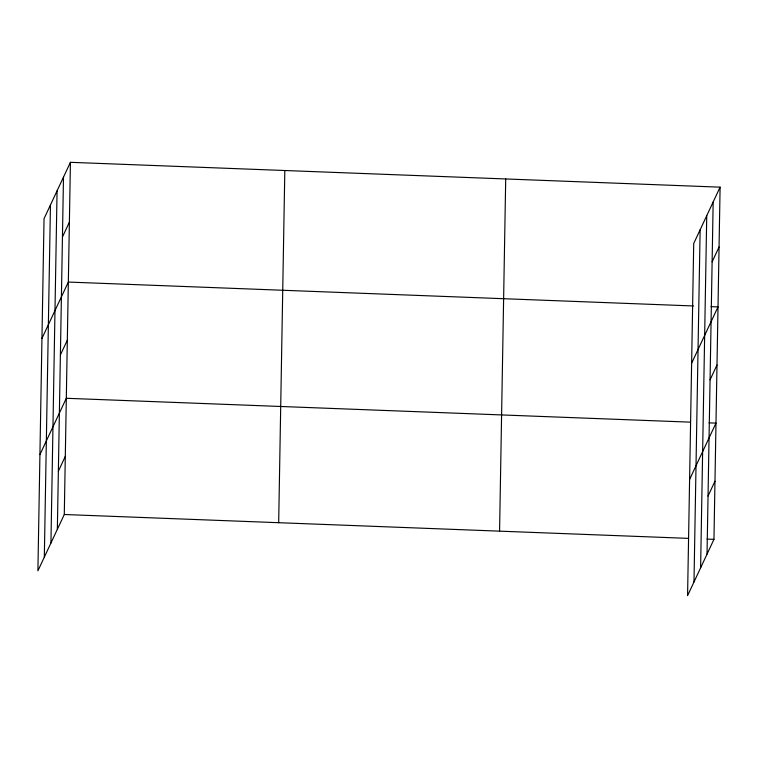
<?xml version="1.0" encoding="UTF-8"?>
<svg xmlns="http://www.w3.org/2000/svg" width="758" height="758" viewBox="0 0 758 758"><rect width="100%" height="100%" fill="white"/><g stroke="black" fill="none" stroke-linecap="round" stroke-linejoin="round"><path stroke-width="1.14" d="M44.324 557.139L50.454 204.954M50.938 543.012L57.068 190.827M57.352 529.311L63.492 177.126M70.428 162.316L44.04 218.655L37.9 570.84L64.288 514.502L70.428 162.316L720.1 187.16L713.96 539.345L687.572 595.684L693.712 243.498L720.1 187.16M278.679 522.698L284.819 170.512M499.569 531.15L505.709 178.964M693.987 581.983L700.127 229.797M700.61 567.865L706.74 215.679M707.025 554.155L713.164 201.969M62.45 236.998L69.385 222.189M41.955 338.4L68.343 282.061L693.542 305.967M60.394 354.981L67.329 340.171M39.928 454.62L66.316 398.282L690.358 422.149M58.366 471.201L65.302 456.392M712.122 261.842L719.058 247.032M691.618 363.243L718.015 306.905L711.023 306.639M710.066 379.824L717.002 365.015M689.6 479.463L715.988 423.125L708.995 422.86M708.038 496.045L714.974 481.235M64.288 514.502L688.33 538.37M706.968 539.08L713.96 539.345"/></g></svg>
